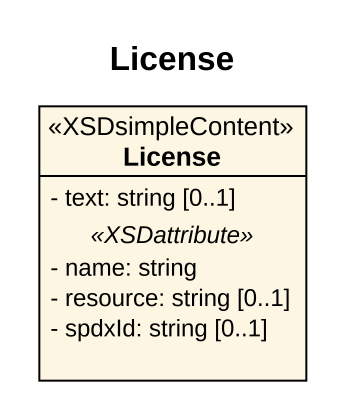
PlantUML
@startuml
title License
hide circle
hide empty members
skinparam classAttributeIconSize 0
class License <<XSDsimpleContent>> {
  - text: string [0..1]
  .. <<XSDattribute>> ..
  - name: string
  - resource: string [0..1]
  - spdxId: string [0..1]
}
@enduml
